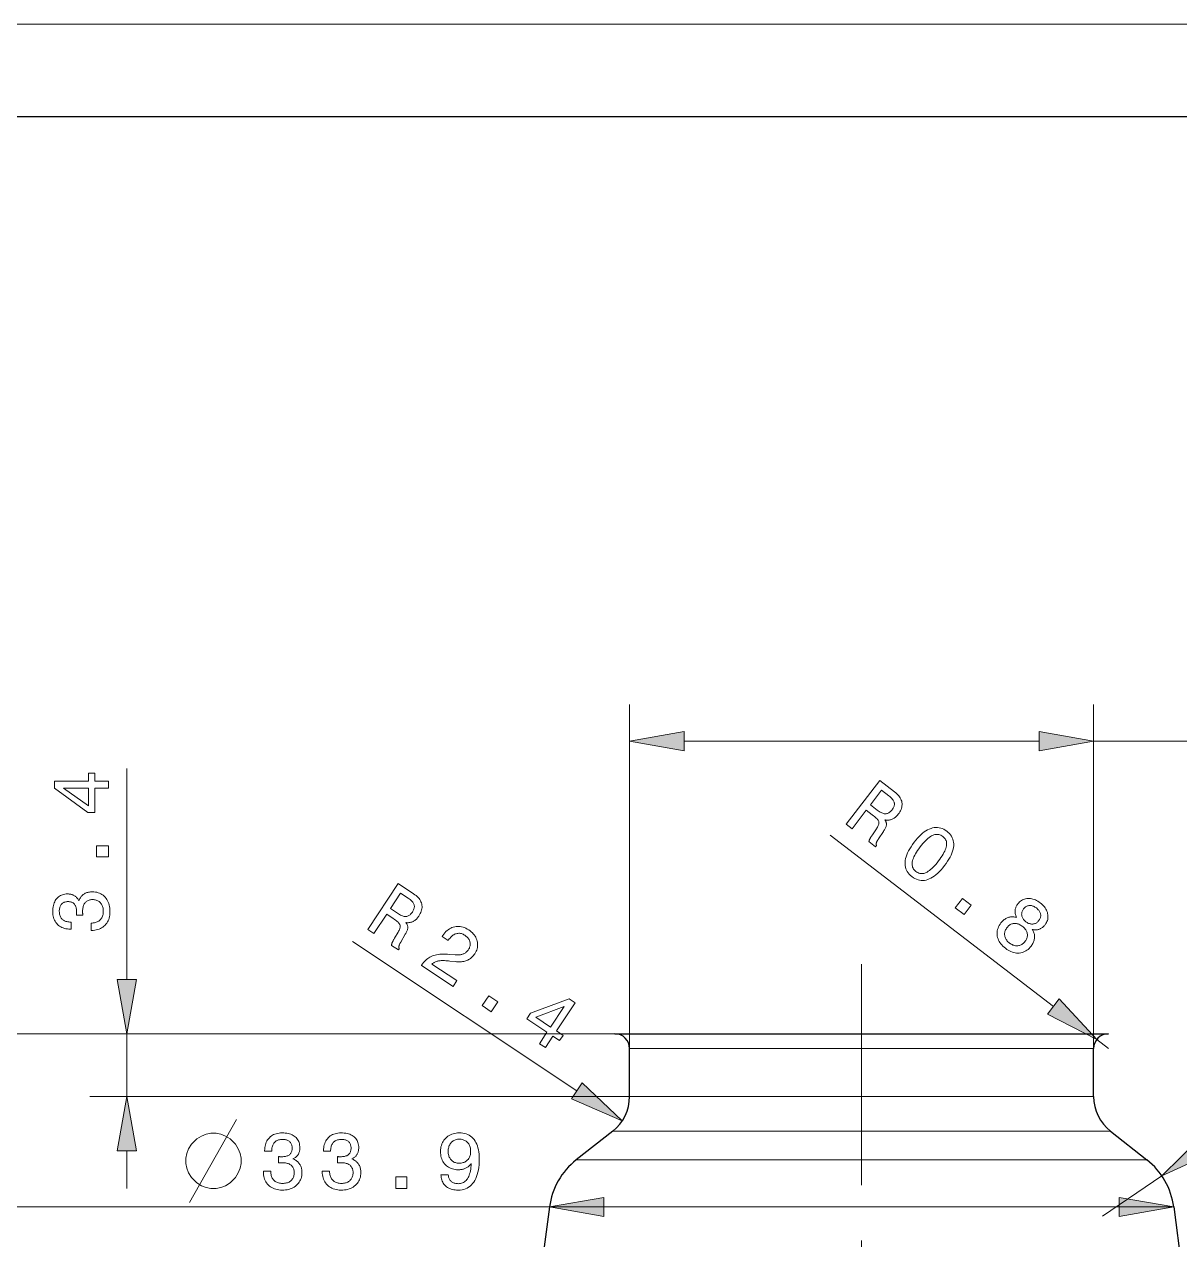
# Model space of a CAD drawing. Extents: x -99 to 297, y 0 to 529.
# Drawn here: x 57.8 to 120.5, y 354 to 420 of the extents above; entities that cross this region are included whole.
import ezdxf

# ---------------------------------------------------------------- set-up
doc = ezdxf.new("R2010")
doc.units = 0
doc.linetypes.add('DASHDOT', pattern=[18.5, 12, -3, 0.5, -3])

msp = doc.modelspace()

# ---------------------------------------------------------------- linework, layer by layer
at = {"color": 7, "lineweight": 13}
for p, q in [((0, 420), (297, 420)), ((115.869, 381.082), (149.645, 381.082)), ((89.869, 365.202), (31.822, 365.202)), ((89.869, 365.202), (41.266, 365.202)), ((89.869, 365.202), (51.386, 365.202)), ((89.869, 365.202), (61.362, 365.202)), ((114.327, 364.402), (90.669, 364.402)), ((90.669, 361.802), (61.362, 361.802)), ((114.327, 361.802), (90.669, 361.802)), ((115.131, 359.916), (89.754, 359.916)), ((116.868, 358.358), (87.774, 358.358)), ((86.319, 355.802), (51.386, 355.802)), ((118.144, 355.802), (86.319, 355.802)), ((89.274, 355.803), (117.265, 355.803))]:
    msp.add_line(p, q, dxfattribs=at)
at = {"color": 7, "lineweight": 30}
for p, q in [((20, 415), (292, 415)), ((89.869, 365.202), (116.669, 365.202)), ((86.319, 355.802), (76.719, 282.802)), ((120.219, 355.802), (129.819, 282.802))]:
    msp.add_line(p, q, dxfattribs=at)
at = {"color": 7, "lineweight": 13, "ltscale": 0.466988}
for p, q in [((90.669, 364.402), (90.669, 383.082)), ((115.869, 364.402), (115.869, 383.082))]:
    msp.add_line(p, q, dxfattribs=at)
at = {"color": 7, "lineweight": 13, "ltscale": 0.482279}
msp.add_line((93.624, 381.082), (112.915, 381.082), dxfattribs=at)
at = {"color": 7, "lineweight": 13, "ltscale": 0.286078}
msp.add_line((63.362, 368.157), (63.362, 379.6), dxfattribs=at)
at = {"color": 7, "lineweight": 13, "ltscale": 0.382136}
msp.add_line((113.69, 366.687), (101.561, 375.989), dxfattribs=at)
at = {"color": 7, "lineweight": 13, "ltscale": 0.366083}
msp.add_line((87.808, 362.109), (75.612, 370.214), dxfattribs=at)
at = {"color": 7, "linetype": 'DASHDOT', "lineweight": 13}
msp.add_line((103.269, 368.989), (103.269, 116.522), dxfattribs=at)
at = {"color": 7, "lineweight": 13, "ltscale": 0.085}
msp.add_line((63.362, 361.802), (63.362, 365.202), dxfattribs=at)
at = {"color": 7, "lineweight": 13, "ltscale": 0.02}
msp.add_line((116.669, 364.402), (116.035, 364.889), dxfattribs=at)
at = {"color": 7, "lineweight": 30, "ltscale": 0.065}
for p, q in [((90.669, 361.802), (90.669, 364.402)), ((115.869, 361.802), (115.869, 364.402))]:
    msp.add_line(p, q, dxfattribs=at)
at = {"color": 7, "lineweight": 13, "ltscale": 0.038561}
for p, q in [((115.869, 364.402), (114.327, 364.402)), ((115.869, 361.802), (114.327, 361.802))]:
    msp.add_line(p, q, dxfattribs=at)
at = {"color": 7, "lineweight": 30, "ltscale": 0.06297}
for p, q in [((89.754, 359.916), (87.774, 358.358)), ((116.785, 359.916), (118.765, 358.358))]:
    msp.add_line(p, q, dxfattribs=at)
at = {"color": 7, "lineweight": 13, "ltscale": 0.041364}
msp.add_line((116.785, 359.916), (115.131, 359.916), dxfattribs=at)
at = {"color": 7, "lineweight": 13, "ltscale": 0.051139}
msp.add_line((63.362, 356.802), (63.362, 358.848), dxfattribs=at)
at = {"color": 7, "lineweight": 13, "ltscale": 0.047422}
msp.add_line((118.765, 358.358), (116.868, 358.358), dxfattribs=at)
at = {"color": 7, "lineweight": 13, "ltscale": 0.0975}
msp.add_line((116.353, 355.294), (119.572, 357.495), dxfattribs=at)
at = {"color": 7, "lineweight": 13, "ltscale": 0.493797}
msp.add_line((66.568, 355.803), (86.319, 355.803), dxfattribs=at)
at = {"color": 7, "lineweight": 13, "ltscale": 0.051874}
msp.add_line((120.219, 355.802), (118.144, 355.802), dxfattribs=at)
at = {"color": 7, "lineweight": 13}
for points in [[(93.624, 381.603), (90.669, 381.082), (93.624, 380.561)], [(112.915, 380.561), (115.869, 381.082), (112.915, 381.603)], [(62.362, 378.535), (61.62, 378.535), (61.62, 377.217), (61.24, 377.217), (59.43, 378.53), (59.43, 378.923), (61.274, 378.923), (61.274, 379.351), (61.62, 379.351), (61.62, 378.923), (62.362, 378.923)], [(102.438, 376.578), (104.261, 378.955), (105.055, 378.345), (105.123, 378.291), (105.184, 378.236), (105.239, 378.18), (105.288, 378.123), (105.332, 378.065), (105.369, 378.006), (105.4, 377.946), (105.425, 377.885), (105.445, 377.824), (105.458, 377.762), (105.465, 377.699), (105.466, 377.635), (105.461, 377.571), (105.45, 377.507), (105.433, 377.443), (105.409, 377.378), (105.38, 377.313), (105.344, 377.248), (105.303, 377.182), (105.255, 377.116), (105.225, 377.078), (105.194, 377.043), (105.162, 377.009), (105.13, 376.979), (105.097, 376.951), (105.063, 376.925), (105.029, 376.901), (104.994, 376.88), (104.958, 376.862), (104.922, 376.846), (104.885, 376.832), (104.847, 376.821), (104.809, 376.812), (104.77, 376.806), (104.731, 376.802), (104.692, 376.8), (104.651, 376.801), (104.611, 376.805), (104.569, 376.81), (104.527, 376.819), (104.546, 376.791), (104.563, 376.763), (104.577, 376.735), (104.59, 376.708), (104.6, 376.681), (104.607, 376.653), (104.613, 376.627), (104.616, 376.6), (104.618, 376.573), (104.617, 376.547), (104.613, 376.52), (104.607, 376.49), (104.597, 376.459), (104.585, 376.426), (104.57, 376.39), (104.552, 376.353), (104.531, 376.313), (104.508, 376.272), (104.481, 376.229), (104.452, 376.183), (104.181, 375.777), (104.164, 375.752), (104.148, 375.727), (104.134, 375.703), (104.121, 375.681), (104.109, 375.659), (104.099, 375.639), (104.09, 375.62), (104.082, 375.602), (104.076, 375.585), (104.071, 375.569), (104.067, 375.554), (104.065, 375.539), (104.063, 375.524), (104.062, 375.509), (104.062, 375.494), (104.063, 375.48), (104.065, 375.466), (104.068, 375.452), (104.072, 375.438), (104.077, 375.424), (104.027, 375.359), (103.667, 375.634), (103.669, 375.646), (103.671, 375.658), (103.674, 375.671), (103.678, 375.685), (103.683, 375.699), (103.688, 375.714), (103.694, 375.729), (103.701, 375.745), (103.709, 375.762), (103.717, 375.779), (103.726, 375.798), (103.737, 375.817), (103.748, 375.837), (103.76, 375.858), (103.773, 375.88), (103.787, 375.903), (103.802, 375.927), (103.818, 375.952), (103.835, 375.978), (103.853, 376.005), (104.072, 376.325), (104.103, 376.373), (104.13, 376.418), (104.154, 376.461), (104.173, 376.502), (104.189, 376.541), (104.201, 376.577), (104.208, 376.612), (104.213, 376.644), (104.213, 376.674), (104.209, 376.701), (104.2, 376.729), (104.186, 376.759), (104.165, 376.792), (104.138, 376.827), (104.106, 376.864), (104.067, 376.904), (104.022, 376.946), (103.971, 376.991), (103.914, 377.038), (103.851, 377.087), (103.525, 377.337), (102.755, 376.334)], [(61.274, 377.58), (61.274, 378.535), (59.931, 378.535)], [(104.743, 378.122), (104.355, 378.42), (103.748, 377.629), (104.115, 377.348), (104.17, 377.307), (104.223, 377.271), (104.274, 377.239), (104.323, 377.212), (104.37, 377.189), (104.415, 377.17), (104.458, 377.156), (104.499, 377.147), (104.538, 377.141), (104.575, 377.141), (104.611, 377.144), (104.647, 377.152), (104.682, 377.164), (104.717, 377.18), (104.752, 377.2), (104.786, 377.224), (104.82, 377.252), (104.854, 377.285), (104.887, 377.321), (104.92, 377.362), (104.951, 377.404), (104.977, 377.445), (104.999, 377.485), (105.018, 377.525), (105.032, 377.564), (105.042, 377.602), (105.048, 377.639), (105.051, 377.676), (105.049, 377.712), (105.043, 377.747), (105.033, 377.783), (105.019, 377.818), (105, 377.854), (104.977, 377.891), (104.949, 377.928), (104.917, 377.966), (104.88, 378.004), (104.839, 378.043), (104.793, 378.082)], [(106.122, 375.595), (106.215, 375.712), (106.307, 375.819), (106.399, 375.917), (106.491, 376.007), (106.583, 376.087), (106.674, 376.158), (106.765, 376.22), (106.856, 376.274), (106.947, 376.318), (107.038, 376.353), (107.128, 376.379), (107.217, 376.396), (107.305, 376.404), (107.392, 376.402), (107.478, 376.391), (107.563, 376.371), (107.647, 376.341), (107.731, 376.303), (107.813, 376.255), (107.894, 376.198), (107.971, 376.134), (108.039, 376.066), (108.098, 375.996), (108.149, 375.922), (108.191, 375.846), (108.224, 375.766), (108.248, 375.682), (108.264, 375.596), (108.271, 375.506), (108.269, 375.413), (108.258, 375.317), (108.239, 375.219), (108.21, 375.117), (108.174, 375.013), (108.128, 374.907), (108.074, 374.797), (108.011, 374.685), (107.939, 374.57), (107.859, 374.452), (107.77, 374.332), (107.677, 374.215), (107.584, 374.107), (107.492, 374.008), (107.4, 373.919), (107.309, 373.838), (107.218, 373.767), (107.127, 373.705), (107.037, 373.652), (106.947, 373.608), (106.857, 373.573), (106.768, 373.547), (106.68, 373.531), (106.593, 373.524), (106.506, 373.526), (106.421, 373.537), (106.336, 373.558), (106.251, 373.588), (106.168, 373.627), (106.086, 373.676), (106.004, 373.733), (105.928, 373.797), (105.86, 373.864), (105.801, 373.934), (105.751, 374.007), (105.709, 374.084), (105.676, 374.164), (105.651, 374.247), (105.636, 374.334), (105.628, 374.424), (105.63, 374.517), (105.64, 374.613), (105.659, 374.712), (105.686, 374.813), (105.723, 374.917), (105.768, 375.024), (105.821, 375.133), (105.883, 375.245), (105.954, 375.359), (106.034, 375.476)], [(62.362, 374.801), (61.719, 374.801), (61.719, 375.398), (62.362, 375.398)], [(106.45, 375.344), (106.378, 375.247), (106.312, 375.154), (106.253, 375.064), (106.2, 374.978), (106.153, 374.895), (106.114, 374.815), (106.08, 374.739), (106.053, 374.667), (106.032, 374.597), (106.018, 374.531), (106.01, 374.469), (106.009, 374.408), (106.013, 374.35), (106.024, 374.295), (106.041, 374.242), (106.064, 374.191), (106.094, 374.143), (106.129, 374.098), (106.171, 374.055), (106.219, 374.014), (106.271, 373.978), (106.324, 373.949), (106.377, 373.926), (106.431, 373.91), (106.485, 373.9), (106.541, 373.897), (106.597, 373.901), (106.653, 373.911), (106.71, 373.928), (106.768, 373.952), (106.827, 373.983), (106.888, 374.021), (106.951, 374.066), (107.016, 374.118), (107.082, 374.178), (107.15, 374.245), (107.22, 374.319), (107.292, 374.4), (107.365, 374.489), (107.44, 374.584), (107.514, 374.682), (107.58, 374.777), (107.64, 374.867), (107.694, 374.954), (107.741, 375.037), (107.781, 375.117), (107.815, 375.193), (107.843, 375.265), (107.864, 375.334), (107.878, 375.399), (107.886, 375.461), (107.888, 375.521), (107.883, 375.578), (107.872, 375.633), (107.855, 375.686), (107.832, 375.736), (107.802, 375.784), (107.766, 375.829), (107.724, 375.872), (107.676, 375.913), (107.624, 375.949), (107.572, 375.978), (107.519, 376.001), (107.465, 376.017), (107.41, 376.026), (107.354, 376.029), (107.298, 376.025), (107.241, 376.015), (107.183, 375.997), (107.124, 375.973), (107.064, 375.943), (107.003, 375.905), (106.939, 375.86), (106.874, 375.807), (106.808, 375.748), (106.74, 375.682), (106.67, 375.608), (106.598, 375.527), (106.525, 375.439)], [(61.422, 370.812), (61.422, 371.211), (61.484, 371.214), (61.543, 371.22), (61.599, 371.229), (61.652, 371.242), (61.702, 371.257), (61.75, 371.276), (61.795, 371.299), (61.837, 371.324), (61.876, 371.353), (61.912, 371.385), (61.945, 371.419), (61.975, 371.457), (62.001, 371.497), (62.023, 371.54), (62.042, 371.586), (62.058, 371.634), (62.07, 371.685), (62.079, 371.738), (62.084, 371.795), (62.086, 371.854), (62.084, 371.911), (62.08, 371.967), (62.072, 372.02), (62.061, 372.07), (62.046, 372.118), (62.029, 372.163), (62.008, 372.205), (61.985, 372.246), (61.958, 372.283), (61.928, 372.319), (61.895, 372.351), (61.86, 372.38), (61.822, 372.405), (61.782, 372.427), (61.74, 372.446), (61.696, 372.461), (61.649, 372.473), (61.599, 372.482), (61.548, 372.487), (61.493, 372.488), (61.444, 372.487), (61.398, 372.482), (61.353, 372.473), (61.31, 372.461), (61.27, 372.446), (61.232, 372.428), (61.196, 372.406), (61.163, 372.381), (61.132, 372.353), (61.102, 372.321), (61.076, 372.286), (61.052, 372.248), (61.031, 372.208), (61.013, 372.165), (60.997, 372.119), (60.985, 372.071), (60.975, 372.019), (60.968, 371.966), (60.964, 371.909), (60.962, 371.85), (60.962, 371.841), (60.962, 371.832), (60.962, 371.824), (60.963, 371.815), (60.963, 371.806), (60.963, 371.797), (60.963, 371.788), (60.964, 371.779), (60.964, 371.77), (60.964, 371.761), (60.965, 371.751), (60.965, 371.741), (60.966, 371.73), (60.966, 371.719), (60.967, 371.707), (60.968, 371.695), (60.968, 371.682), (60.969, 371.668), (60.97, 371.654), (60.971, 371.639), (60.631, 371.639), (60.632, 371.648), (60.632, 371.657), (60.632, 371.666), (60.633, 371.675), (60.633, 371.684), (60.633, 371.693), (60.634, 371.702), (60.634, 371.71), (60.634, 371.719), (60.634, 371.727), (60.635, 371.736), (60.635, 371.744), (60.635, 371.752), (60.635, 371.76), (60.635, 371.768), (60.635, 371.776), (60.635, 371.783), (60.635, 371.791), (60.635, 371.798), (60.635, 371.805), (60.634, 371.862), (60.631, 371.916), (60.625, 371.966), (60.617, 372.014), (60.607, 372.058), (60.594, 372.1), (60.579, 372.139), (60.562, 372.174), (60.542, 372.207), (60.521, 372.236), (60.496, 372.263), (60.47, 372.287), (60.441, 372.308), (60.409, 372.326), (60.375, 372.342), (60.339, 372.354), (60.3, 372.364), (60.259, 372.371), (60.216, 372.375), (60.17, 372.377), (60.125, 372.375), (60.083, 372.371), (60.042, 372.364), (60.004, 372.355), (59.968, 372.343), (59.934, 372.328), (59.902, 372.31), (59.873, 372.29), (59.845, 372.266), (59.82, 372.241), (59.796, 372.212), (59.776, 372.181), (59.757, 372.148), (59.741, 372.113), (59.728, 372.075), (59.717, 372.035), (59.708, 371.992), (59.702, 371.947), (59.698, 371.899), (59.697, 371.85), (59.699, 371.794), (59.704, 371.74), (59.712, 371.69), (59.723, 371.642), (59.738, 371.597), (59.756, 371.555), (59.777, 371.516), (59.801, 371.479), (59.829, 371.445), (59.86, 371.414), (59.894, 371.386), (59.931, 371.361), (59.971, 371.338), (60.014, 371.319), (60.06, 371.303), (60.109, 371.289), (60.161, 371.279), (60.216, 371.271), (60.275, 371.267), (60.336, 371.266), (60.336, 370.882), (60.307, 370.882), (60.22, 370.884), (60.137, 370.892), (60.058, 370.905), (59.983, 370.923), (59.911, 370.946), (59.842, 370.974), (59.777, 371.007), (59.716, 371.046), (59.659, 371.089), (59.605, 371.138), (59.555, 371.191), (59.51, 371.248), (59.471, 371.308), (59.437, 371.371), (59.408, 371.439), (59.385, 371.509), (59.367, 371.584), (59.354, 371.662), (59.346, 371.743), (59.343, 371.828), (59.345, 371.918), (59.352, 372.004), (59.362, 372.086), (59.377, 372.163), (59.396, 372.236), (59.42, 372.306), (59.447, 372.371), (59.479, 372.432), (59.516, 372.488), (59.556, 372.541), (59.6, 372.589), (59.648, 372.632), (59.699, 372.67), (59.753, 372.703), (59.811, 372.731), (59.872, 372.754), (59.937, 372.771), (60.005, 372.784), (60.076, 372.791), (60.151, 372.794), (60.193, 372.793), (60.235, 372.79), (60.275, 372.785), (60.314, 372.779), (60.352, 372.77), (60.388, 372.759), (60.424, 372.747), (60.457, 372.733), (60.49, 372.716), (60.522, 372.698), (60.552, 372.678), (60.58, 372.656), (60.607, 372.632), (60.633, 372.607), (60.657, 372.579), (60.68, 372.55), (60.701, 372.519), (60.721, 372.486), (60.739, 372.451), (60.756, 372.415), (60.774, 372.462), (60.795, 372.507), (60.818, 372.549), (60.842, 372.59), (60.869, 372.628), (60.898, 372.663), (60.928, 372.697), (60.961, 372.728), (60.995, 372.756), (61.032, 372.782), (61.07, 372.806), (61.11, 372.828), (61.152, 372.846), (61.196, 372.863), (61.241, 372.876), (61.288, 372.888), (61.337, 372.897), (61.387, 372.903), (61.44, 372.907), (61.493, 372.908), (61.578, 372.905), (61.66, 372.896), (61.737, 372.881), (61.812, 372.861), (61.883, 372.834), (61.951, 372.802), (62.015, 372.763), (62.076, 372.719), (62.133, 372.669), (62.187, 372.613), (62.237, 372.552), (62.281, 372.487), (62.32, 372.418), (62.354, 372.346), (62.383, 372.269), (62.407, 372.189), (62.425, 372.104), (62.438, 372.016), (62.446, 371.924), (62.448, 371.828), (62.446, 371.738), (62.438, 371.65), (62.424, 371.567), (62.405, 371.487), (62.381, 371.412), (62.351, 371.339), (62.315, 371.271), (62.274, 371.206), (62.228, 371.146), (62.177, 371.088), (62.12, 371.036), (62.061, 370.989), (61.997, 370.948), (61.93, 370.912), (61.859, 370.881), (61.785, 370.856), (61.707, 370.837), (61.625, 370.823), (61.54, 370.815), (61.451, 370.812)], [(76.446, 370.86), (78.104, 373.355), (78.938, 372.801), (79.009, 372.751), (79.074, 372.7), (79.133, 372.648), (79.186, 372.594), (79.233, 372.539), (79.274, 372.483), (79.309, 372.426), (79.339, 372.367), (79.362, 372.307), (79.379, 372.246), (79.391, 372.183), (79.396, 372.12), (79.396, 372.056), (79.389, 371.992), (79.376, 371.926), (79.357, 371.86), (79.332, 371.793), (79.301, 371.725), (79.264, 371.657), (79.221, 371.588), (79.193, 371.548), (79.164, 371.51), (79.135, 371.475), (79.105, 371.443), (79.074, 371.412), (79.042, 371.384), (79.009, 371.358), (78.976, 371.335), (78.941, 371.314), (78.906, 371.296), (78.87, 371.28), (78.834, 371.266), (78.796, 371.254), (78.758, 371.245), (78.719, 371.239), (78.68, 371.235), (78.64, 371.233), (78.599, 371.233), (78.557, 371.236), (78.515, 371.242), (78.536, 371.215), (78.554, 371.189), (78.57, 371.162), (78.584, 371.136), (78.596, 371.109), (78.606, 371.083), (78.613, 371.056), (78.618, 371.03), (78.622, 371.003), (78.622, 370.977), (78.621, 370.949), (78.616, 370.92), (78.609, 370.888), (78.599, 370.854), (78.587, 370.817), (78.571, 370.779), (78.553, 370.738), (78.532, 370.695), (78.509, 370.65), (78.483, 370.603), (78.239, 370.18), (78.224, 370.153), (78.21, 370.127), (78.198, 370.102), (78.186, 370.079), (78.176, 370.057), (78.167, 370.036), (78.16, 370.016), (78.153, 369.998), (78.148, 369.98), (78.144, 369.964), (78.142, 369.949), (78.14, 369.934), (78.139, 369.919), (78.139, 369.904), (78.14, 369.889), (78.142, 369.875), (78.145, 369.861), (78.149, 369.847), (78.154, 369.833), (78.16, 369.82), (78.114, 369.751), (77.737, 370.002), (77.738, 370.014), (77.739, 370.026), (77.741, 370.039), (77.744, 370.053), (77.748, 370.068), (77.752, 370.083), (77.757, 370.099), (77.763, 370.115), (77.77, 370.132), (77.777, 370.15), (77.785, 370.169), (77.794, 370.189), (77.804, 370.21), (77.814, 370.232), (77.826, 370.254), (77.838, 370.278), (77.852, 370.303), (77.866, 370.329), (77.881, 370.356), (77.897, 370.384), (78.094, 370.719), (78.122, 370.769), (78.146, 370.816), (78.166, 370.86), (78.183, 370.902), (78.196, 370.942), (78.205, 370.979), (78.211, 371.014), (78.213, 371.046), (78.211, 371.076), (78.205, 371.103), (78.195, 371.131), (78.178, 371.16), (78.155, 371.191), (78.126, 371.224), (78.091, 371.259), (78.05, 371.296), (78.002, 371.335), (77.948, 371.376), (77.888, 371.419), (77.822, 371.464), (77.48, 371.692), (76.78, 370.638)], [(78.642, 372.557), (78.235, 372.828), (77.683, 371.997), (78.067, 371.742), (78.125, 371.705), (78.18, 371.672), (78.233, 371.644), (78.284, 371.62), (78.332, 371.6), (78.379, 371.585), (78.423, 371.574), (78.464, 371.567), (78.504, 371.565), (78.541, 371.566), (78.576, 371.572), (78.612, 371.582), (78.646, 371.597), (78.68, 371.615), (78.713, 371.637), (78.746, 371.664), (78.778, 371.694), (78.809, 371.729), (78.84, 371.768), (78.87, 371.811), (78.898, 371.854), (78.921, 371.897), (78.941, 371.939), (78.956, 371.98), (78.968, 372.02), (78.975, 372.058), (78.979, 372.096), (78.979, 372.133), (78.975, 372.169), (78.967, 372.204), (78.954, 372.238), (78.937, 372.273), (78.916, 372.307), (78.89, 372.342), (78.86, 372.378), (78.826, 372.413), (78.786, 372.449), (78.743, 372.485), (78.695, 372.521)], [(108.358, 372.037), (108.75, 372.547), (109.223, 372.184), (108.832, 371.673)], [(111.69, 371.517), (111.671, 371.555), (111.654, 371.593), (111.639, 371.631), (111.627, 371.669), (111.617, 371.707), (111.61, 371.745), (111.605, 371.782), (111.602, 371.819), (111.602, 371.856), (111.604, 371.893), (111.609, 371.93), (111.616, 371.967), (111.625, 372.003), (111.637, 372.04), (111.651, 372.077), (111.668, 372.113), (111.687, 372.149), (111.708, 372.186), (111.733, 372.222), (111.759, 372.258), (111.802, 372.31), (111.848, 372.357), (111.896, 372.398), (111.947, 372.435), (112, 372.466), (112.056, 372.492), (112.114, 372.513), (112.175, 372.528), (112.238, 372.539), (112.304, 372.544), (112.371, 372.544), (112.438, 372.539), (112.505, 372.528), (112.572, 372.512), (112.638, 372.491), (112.705, 372.465), (112.771, 372.433), (112.837, 372.395), (112.903, 372.353), (112.969, 372.305), (113.033, 372.253), (113.091, 372.2), (113.145, 372.146), (113.193, 372.09), (113.236, 372.033), (113.274, 371.974), (113.306, 371.914), (113.334, 371.852), (113.356, 371.789), (113.373, 371.724), (113.385, 371.66), (113.391, 371.596), (113.391, 371.533), (113.386, 371.472), (113.375, 371.411), (113.358, 371.352), (113.336, 371.294), (113.309, 371.236), (113.275, 371.18), (113.236, 371.125), (113.208, 371.09), (113.179, 371.057), (113.149, 371.026), (113.119, 370.998), (113.088, 370.972), (113.057, 370.949), (113.025, 370.927), (112.992, 370.909), (112.958, 370.892), (112.924, 370.878), (112.89, 370.866), (112.854, 370.857), (112.818, 370.85), (112.78, 370.845), (112.742, 370.842), (112.703, 370.842), (112.664, 370.844), (112.623, 370.849), (112.582, 370.856), (112.54, 370.865), (112.566, 370.82), (112.589, 370.775), (112.609, 370.73), (112.626, 370.685), (112.64, 370.64), (112.65, 370.595), (112.658, 370.549), (112.662, 370.504), (112.664, 370.458), (112.662, 370.413), (112.657, 370.367), (112.649, 370.321), (112.638, 370.276), (112.624, 370.231), (112.607, 370.186), (112.586, 370.141), (112.563, 370.096), (112.537, 370.052), (112.508, 370.007), (112.475, 369.963), (112.421, 369.898), (112.365, 369.838), (112.307, 369.785), (112.246, 369.738), (112.183, 369.697), (112.118, 369.663), (112.051, 369.634), (111.981, 369.612), (111.908, 369.596), (111.834, 369.586), (111.758, 369.583), (111.683, 369.585), (111.607, 369.595), (111.532, 369.611), (111.456, 369.633), (111.381, 369.661), (111.305, 369.697), (111.23, 369.738), (111.155, 369.786), (111.079, 369.841), (111.007, 369.899), (110.941, 369.96), (110.882, 370.022), (110.828, 370.085), (110.781, 370.151), (110.74, 370.218), (110.705, 370.286), (110.677, 370.357), (110.655, 370.429), (110.639, 370.503), (110.629, 370.577), (110.626, 370.651), (110.63, 370.724), (110.64, 370.797), (110.656, 370.869), (110.679, 370.94), (110.709, 371.011), (110.745, 371.081), (110.788, 371.15), (110.837, 371.219), (110.872, 371.262), (110.907, 371.302), (110.943, 371.339), (110.98, 371.373), (111.019, 371.404), (111.058, 371.432), (111.098, 371.457), (111.138, 371.48), (111.18, 371.499), (111.223, 371.516), (111.267, 371.53), (111.311, 371.54), (111.356, 371.548), (111.402, 371.552), (111.448, 371.554), (111.495, 371.553), (111.543, 371.548), (111.591, 371.541), (111.64, 371.53)], [(112.065, 371.981), (112.04, 371.947), (112.019, 371.912), (112.001, 371.877), (111.986, 371.841), (111.975, 371.806), (111.967, 371.769), (111.962, 371.733), (111.96, 371.695), (111.962, 371.658), (111.967, 371.62), (111.975, 371.583), (111.987, 371.546), (112.001, 371.51), (112.019, 371.475), (112.039, 371.441), (112.063, 371.409), (112.089, 371.377), (112.119, 371.345), (112.152, 371.315), (112.188, 371.286), (112.226, 371.259), (112.264, 371.235), (112.302, 371.214), (112.34, 371.196), (112.378, 371.182), (112.416, 371.171), (112.454, 371.163), (112.493, 371.158), (112.531, 371.156), (112.569, 371.158), (112.607, 371.163), (112.644, 371.171), (112.679, 371.182), (112.714, 371.197), (112.746, 371.214), (112.778, 371.234), (112.809, 371.257), (112.838, 371.284), (112.866, 371.313), (112.893, 371.346), (112.917, 371.38), (112.938, 371.415), (112.956, 371.449), (112.971, 371.484), (112.982, 371.52), (112.99, 371.555), (112.995, 371.591), (112.996, 371.627), (112.994, 371.663), (112.988, 371.699), (112.98, 371.735), (112.968, 371.771), (112.953, 371.806), (112.935, 371.84), (112.913, 371.873), (112.889, 371.906), (112.861, 371.938), (112.83, 371.97), (112.796, 372), (112.759, 372.031), (112.72, 372.058), (112.682, 372.083), (112.644, 372.105), (112.606, 372.123), (112.568, 372.138), (112.53, 372.15), (112.493, 372.158), (112.455, 372.164), (112.418, 372.166), (112.381, 372.165), (112.344, 372.161), (112.309, 372.153), (112.275, 372.143), (112.241, 372.129), (112.209, 372.112), (112.178, 372.092), (112.148, 372.069), (112.119, 372.043), (112.091, 372.014)], [(79.368, 368.918), (79.376, 368.928), (79.426, 369), (79.478, 369.067), (79.531, 369.129), (79.587, 369.187), (79.644, 369.24), (79.704, 369.288), (79.765, 369.331), (79.828, 369.37), (79.892, 369.404), (79.959, 369.433), (80.029, 369.458), (80.105, 369.479), (80.186, 369.497), (80.273, 369.51), (80.365, 369.52), (80.462, 369.526), (80.565, 369.528), (80.674, 369.527), (80.788, 369.522), (80.908, 369.513), (81.197, 369.487), (81.248, 369.483), (81.298, 369.482), (81.346, 369.482), (81.392, 369.483), (81.436, 369.487), (81.478, 369.493), (81.519, 369.5), (81.558, 369.51), (81.595, 369.521), (81.631, 369.534), (81.665, 369.549), (81.698, 369.567), (81.73, 369.586), (81.761, 369.607), (81.79, 369.631), (81.818, 369.656), (81.846, 369.684), (81.872, 369.713), (81.896, 369.745), (81.92, 369.779), (81.945, 369.819), (81.965, 369.859), (81.982, 369.899), (81.996, 369.94), (82.005, 369.981), (82.011, 370.022), (82.013, 370.064), (82.011, 370.105), (82.006, 370.147), (81.997, 370.19), (81.984, 370.232), (81.968, 370.272), (81.948, 370.312), (81.925, 370.35), (81.899, 370.387), (81.869, 370.423), (81.835, 370.457), (81.798, 370.491), (81.758, 370.523), (81.714, 370.554), (81.668, 370.582), (81.623, 370.605), (81.577, 370.625), (81.531, 370.639), (81.485, 370.65), (81.439, 370.656), (81.393, 370.658), (81.347, 370.655), (81.3, 370.648), (81.254, 370.637), (81.208, 370.621), (81.162, 370.602), (81.118, 370.578), (81.076, 370.55), (81.034, 370.519), (80.993, 370.483), (80.953, 370.443), (80.915, 370.399), (80.877, 370.351), (80.841, 370.299), (80.821, 370.269), (80.494, 370.486), (80.528, 370.537), (80.582, 370.613), (80.638, 370.682), (80.696, 370.746), (80.756, 370.803), (80.819, 370.854), (80.885, 370.898), (80.952, 370.936), (81.022, 370.968), (81.094, 370.994), (81.169, 371.014), (81.244, 371.026), (81.32, 371.033), (81.396, 371.032), (81.472, 371.025), (81.548, 371.011), (81.625, 370.99), (81.701, 370.963), (81.778, 370.928), (81.855, 370.887), (81.931, 370.84), (82.002, 370.789), (82.068, 370.737), (82.128, 370.682), (82.182, 370.626), (82.231, 370.567), (82.274, 370.505), (82.311, 370.442), (82.344, 370.376), (82.37, 370.308), (82.391, 370.238), (82.406, 370.167), (82.415, 370.096), (82.417, 370.026), (82.414, 369.956), (82.404, 369.887), (82.388, 369.818), (82.365, 369.75), (82.336, 369.682), (82.301, 369.615), (82.26, 369.548), (82.225, 369.498), (82.188, 369.451), (82.149, 369.407), (82.108, 369.366), (82.066, 369.328), (82.022, 369.293), (81.976, 369.261), (81.928, 369.233), (81.878, 369.207), (81.826, 369.184), (81.773, 369.165), (81.717, 369.148), (81.659, 369.134), (81.599, 369.123), (81.537, 369.115), (81.473, 369.11), (81.407, 369.108), (81.339, 369.109), (81.268, 369.112), (81.195, 369.119), (80.914, 369.152), (80.835, 369.16), (80.759, 369.166), (80.688, 369.17), (80.621, 369.173), (80.557, 369.174), (80.497, 369.174), (80.441, 369.172), (80.388, 369.168), (80.339, 369.163), (80.295, 369.156), (80.252, 369.147), (80.211, 369.136), (80.172, 369.124), (80.134, 369.11), (80.097, 369.094), (80.062, 369.076), (80.028, 369.057), (79.995, 369.035), (79.964, 369.013), (79.934, 368.988), (81.289, 368.087), (81.084, 367.778)], [(111.172, 370.973), (111.141, 370.93), (111.113, 370.886), (111.09, 370.842), (111.071, 370.798), (111.056, 370.753), (111.044, 370.709), (111.037, 370.664), (111.034, 370.619), (111.035, 370.574), (111.04, 370.529), (111.049, 370.484), (111.061, 370.44), (111.078, 370.397), (111.098, 370.356), (111.122, 370.315), (111.15, 370.276), (111.182, 370.237), (111.217, 370.2), (111.257, 370.164), (111.3, 370.128), (111.346, 370.096), (111.391, 370.067), (111.437, 370.042), (111.482, 370.021), (111.528, 370.004), (111.573, 369.991), (111.619, 369.982), (111.665, 369.977), (111.71, 369.976), (111.756, 369.98), (111.801, 369.987), (111.845, 369.997), (111.887, 370.012), (111.929, 370.031), (111.969, 370.053), (112.008, 370.079), (112.045, 370.109), (112.082, 370.143), (112.117, 370.181), (112.151, 370.223), (112.18, 370.263), (112.205, 370.304), (112.226, 370.345), (112.244, 370.387), (112.257, 370.429), (112.267, 370.471), (112.272, 370.514), (112.274, 370.556), (112.272, 370.6), (112.266, 370.643), (112.256, 370.686), (112.242, 370.729), (112.225, 370.77), (112.204, 370.811), (112.179, 370.851), (112.15, 370.889), (112.117, 370.928), (112.081, 370.965), (112.041, 371.001), (111.997, 371.037), (111.951, 371.07), (111.906, 371.099), (111.861, 371.124), (111.816, 371.146), (111.771, 371.163), (111.726, 371.177), (111.681, 371.187), (111.637, 371.193), (111.593, 371.195), (111.548, 371.193), (111.505, 371.188), (111.463, 371.179), (111.422, 371.166), (111.382, 371.15), (111.344, 371.129), (111.307, 371.106), (111.271, 371.078), (111.237, 371.047), (111.204, 371.012)], [(62.841, 368.157), (63.362, 365.202), (63.883, 368.157)], [(82.661, 366.73), (83.017, 367.266), (83.514, 366.935), (83.158, 366.4)], [(85.77, 364.664), (86.181, 365.282), (85.084, 366.011), (85.294, 366.327), (87.39, 367.108), (87.717, 366.891), (86.696, 365.355), (87.052, 365.118), (86.861, 364.83), (86.504, 365.067), (86.093, 364.449)], [(113.373, 366.274), (116.035, 364.889), (114.007, 367.1)], [(85.577, 366.098), (86.372, 365.57), (87.116, 366.688)], [(87.519, 361.675), (90.268, 360.474), (88.096, 362.543)], [(63.883, 358.848), (63.362, 361.802), (62.841, 358.848)], [(68.218, 359.803), (67.918, 359.803), (67.668, 359.753), (67.418, 359.653), (67.168, 359.503), (66.868, 359.203), (66.718, 358.953), (66.618, 358.703), (66.568, 358.453), (66.568, 358.153), (66.618, 357.903), (66.718, 357.653), (66.868, 357.403), (67.168, 357.103), (67.418, 356.953), (67.668, 356.853), (67.918, 356.803), (68.218, 356.803), (68.468, 356.853), (68.718, 356.953), (68.968, 357.103), (69.268, 357.403), (69.418, 357.653), (69.518, 357.903), (69.568, 358.153), (69.568, 358.453), (69.518, 358.703), (69.418, 358.953), (69.268, 359.203), (68.968, 359.503), (68.718, 359.653), (68.468, 359.753)], [(70.778, 357.743), (71.177, 357.743), (71.18, 357.681), (71.186, 357.622), (71.195, 357.566), (71.208, 357.513), (71.224, 357.462), (71.243, 357.415), (71.265, 357.37), (71.29, 357.328), (71.319, 357.289), (71.351, 357.253), (71.386, 357.22), (71.423, 357.19), (71.463, 357.164), (71.506, 357.142), (71.552, 357.122), (71.6, 357.107), (71.651, 357.095), (71.705, 357.086), (71.761, 357.081), (71.82, 357.079), (71.878, 357.081), (71.933, 357.085), (71.986, 357.093), (72.036, 357.104), (72.084, 357.118), (72.129, 357.136), (72.172, 357.156), (72.212, 357.18), (72.25, 357.207), (72.285, 357.237), (72.317, 357.27), (72.346, 357.305), (72.371, 357.343), (72.393, 357.382), (72.412, 357.425), (72.427, 357.469), (72.439, 357.516), (72.448, 357.566), (72.453, 357.617), (72.454, 357.671), (72.453, 357.72), (72.448, 357.767), (72.439, 357.812), (72.428, 357.854), (72.413, 357.895), (72.394, 357.933), (72.372, 357.968), (72.347, 358.002), (72.319, 358.033), (72.287, 358.062), (72.252, 358.089), (72.214, 358.113), (72.174, 358.134), (72.131, 358.152), (72.085, 358.168), (72.037, 358.18), (71.986, 358.19), (71.932, 358.197), (71.875, 358.201), (71.816, 358.203), (71.807, 358.203), (71.799, 358.203), (71.79, 358.202), (71.781, 358.202), (71.772, 358.202), (71.764, 358.202), (71.755, 358.202), (71.745, 358.201), (71.736, 358.201), (71.727, 358.201), (71.718, 358.2), (71.707, 358.2), (71.697, 358.199), (71.685, 358.198), (71.673, 358.198), (71.661, 358.197), (71.648, 358.197), (71.634, 358.196), (71.62, 358.195), (71.605, 358.194), (71.605, 358.534), (71.614, 358.533), (71.623, 358.533), (71.632, 358.532), (71.641, 358.532), (71.65, 358.532), (71.659, 358.531), (71.668, 358.531), (71.676, 358.531), (71.685, 358.531), (71.693, 358.53), (71.702, 358.53), (71.71, 358.53), (71.718, 358.53), (71.726, 358.53), (71.734, 358.53), (71.742, 358.53), (71.749, 358.529), (71.757, 358.529), (71.764, 358.529), (71.771, 358.529), (71.828, 358.531), (71.882, 358.534), (71.932, 358.54), (71.98, 358.548), (72.025, 358.558), (72.066, 358.571), (72.105, 358.586), (72.14, 358.603), (72.173, 358.622), (72.203, 358.644), (72.229, 358.668), (72.253, 358.695), (72.274, 358.724), (72.292, 358.756), (72.308, 358.789), (72.32, 358.826), (72.33, 358.865), (72.337, 358.906), (72.341, 358.949), (72.343, 358.995), (72.341, 359.04), (72.337, 359.082), (72.33, 359.122), (72.321, 359.161), (72.309, 359.197), (72.294, 359.231), (72.276, 359.262), (72.256, 359.292), (72.233, 359.32), (72.207, 359.345), (72.178, 359.368), (72.148, 359.389), (72.114, 359.408), (72.079, 359.424), (72.041, 359.437), (72.001, 359.448), (71.958, 359.457), (71.913, 359.463), (71.865, 359.466), (71.816, 359.468), (71.76, 359.466), (71.706, 359.461), (71.656, 359.453), (71.608, 359.442), (71.563, 359.427), (71.521, 359.409), (71.482, 359.388), (71.445, 359.364), (71.411, 359.336), (71.38, 359.305), (71.352, 359.271), (71.327, 359.234), (71.305, 359.194), (71.285, 359.151), (71.269, 359.105), (71.255, 359.056), (71.245, 359.004), (71.238, 358.948), (71.233, 358.89), (71.232, 358.829), (70.848, 358.829), (70.848, 358.858), (70.851, 358.945), (70.858, 359.027), (70.871, 359.107), (70.889, 359.182), (70.912, 359.254), (70.94, 359.322), (70.973, 359.387), (71.012, 359.449), (71.055, 359.506), (71.104, 359.56), (71.157, 359.61), (71.214, 359.654), (71.274, 359.694), (71.338, 359.728), (71.405, 359.756), (71.476, 359.78), (71.55, 359.798), (71.628, 359.811), (71.709, 359.819), (71.795, 359.822), (71.884, 359.82), (71.97, 359.813), (72.052, 359.803), (72.129, 359.788), (72.203, 359.768), (72.272, 359.745), (72.337, 359.717), (72.398, 359.685), (72.454, 359.649), (72.507, 359.609), (72.555, 359.565), (72.598, 359.517), (72.636, 359.466), (72.669, 359.411), (72.697, 359.354), (72.72, 359.293), (72.737, 359.228), (72.75, 359.16), (72.758, 359.089), (72.76, 359.014), (72.759, 358.971), (72.756, 358.93), (72.751, 358.89), (72.745, 358.851), (72.736, 358.813), (72.726, 358.776), (72.713, 358.741), (72.699, 358.707), (72.682, 358.675), (72.664, 358.643), (72.644, 358.613), (72.622, 358.585), (72.598, 358.558), (72.573, 358.532), (72.545, 358.508), (72.516, 358.485), (72.485, 358.464), (72.452, 358.444), (72.417, 358.426), (72.381, 358.409), (72.428, 358.391), (72.473, 358.37), (72.516, 358.347), (72.556, 358.323), (72.594, 358.296), (72.629, 358.267), (72.663, 358.237), (72.694, 358.204), (72.722, 358.17), (72.749, 358.133), (72.772, 358.095), (72.794, 358.055), (72.813, 358.013), (72.829, 357.969), (72.843, 357.924), (72.854, 357.877), (72.863, 357.828), (72.869, 357.777), (72.873, 357.725), (72.874, 357.671), (72.871, 357.587), (72.862, 357.505), (72.847, 357.427), (72.827, 357.353), (72.8, 357.282), (72.768, 357.214), (72.729, 357.15), (72.685, 357.089), (72.635, 357.032), (72.579, 356.978), (72.518, 356.928), (72.453, 356.884), (72.384, 356.844), (72.312, 356.81), (72.235, 356.782), (72.155, 356.758), (72.071, 356.74), (71.982, 356.727), (71.89, 356.719), (71.795, 356.716), (71.704, 356.719), (71.617, 356.727), (71.533, 356.741), (71.454, 356.76), (71.378, 356.784), (71.306, 356.814), (71.237, 356.85), (71.173, 356.89), (71.112, 356.937), (71.055, 356.988), (71.002, 357.044), (70.955, 357.104), (70.914, 357.168), (70.878, 357.235), (70.847, 357.306), (70.823, 357.38), (70.803, 357.458), (70.789, 357.539), (70.781, 357.625), (70.778, 357.714)], [(73.977, 357.743), (74.375, 357.743), (74.378, 357.681), (74.384, 357.622), (74.393, 357.566), (74.406, 357.513), (74.422, 357.462), (74.441, 357.415), (74.463, 357.37), (74.488, 357.328), (74.517, 357.289), (74.549, 357.253), (74.584, 357.22), (74.621, 357.19), (74.662, 357.164), (74.704, 357.142), (74.75, 357.122), (74.798, 357.107), (74.849, 357.095), (74.903, 357.086), (74.959, 357.081), (75.018, 357.079), (75.076, 357.081), (75.131, 357.085), (75.184, 357.093), (75.234, 357.104), (75.282, 357.118), (75.327, 357.136), (75.37, 357.156), (75.41, 357.18), (75.448, 357.207), (75.483, 357.237), (75.515, 357.27), (75.544, 357.305), (75.569, 357.343), (75.592, 357.382), (75.61, 357.425), (75.625, 357.469), (75.637, 357.516), (75.646, 357.566), (75.651, 357.617), (75.653, 357.671), (75.651, 357.72), (75.646, 357.767), (75.638, 357.812), (75.626, 357.854), (75.611, 357.895), (75.592, 357.933), (75.57, 357.968), (75.545, 358.002), (75.517, 358.033), (75.485, 358.062), (75.45, 358.089), (75.413, 358.113), (75.372, 358.134), (75.329, 358.152), (75.283, 358.168), (75.235, 358.18), (75.184, 358.19), (75.13, 358.197), (75.073, 358.201), (75.014, 358.203), (75.005, 358.203), (74.997, 358.203), (74.988, 358.202), (74.979, 358.202), (74.971, 358.202), (74.962, 358.202), (74.953, 358.202), (74.944, 358.201), (74.935, 358.201), (74.925, 358.201), (74.916, 358.2), (74.906, 358.2), (74.895, 358.199), (74.883, 358.198), (74.872, 358.198), (74.859, 358.197), (74.846, 358.197), (74.832, 358.196), (74.818, 358.195), (74.803, 358.194), (74.803, 358.534), (74.812, 358.533), (74.821, 358.533), (74.83, 358.532), (74.839, 358.532), (74.848, 358.532), (74.857, 358.531), (74.866, 358.531), (74.875, 358.531), (74.883, 358.531), (74.892, 358.53), (74.9, 358.53), (74.908, 358.53), (74.916, 358.53), (74.924, 358.53), (74.932, 358.53), (74.94, 358.53), (74.947, 358.529), (74.955, 358.529), (74.962, 358.529), (74.97, 358.529), (75.026, 358.531), (75.08, 358.534), (75.131, 358.54), (75.178, 358.548), (75.223, 358.558), (75.264, 358.571), (75.303, 358.586), (75.339, 358.603), (75.371, 358.622), (75.401, 358.644), (75.427, 358.668), (75.451, 358.695), (75.472, 358.724), (75.49, 358.756), (75.506, 358.789), (75.518, 358.826), (75.528, 358.865), (75.535, 358.906), (75.539, 358.949), (75.541, 358.995), (75.54, 359.04), (75.535, 359.082), (75.529, 359.122), (75.519, 359.161), (75.507, 359.197), (75.492, 359.231), (75.474, 359.262), (75.454, 359.292), (75.431, 359.32), (75.405, 359.345), (75.377, 359.368), (75.346, 359.389), (75.313, 359.408), (75.277, 359.424), (75.239, 359.437), (75.199, 359.448), (75.156, 359.457), (75.111, 359.463), (75.064, 359.466), (75.014, 359.468), (74.958, 359.466), (74.905, 359.461), (74.854, 359.453), (74.807, 359.442), (74.762, 359.427), (74.719, 359.409), (74.68, 359.388), (74.643, 359.364), (74.61, 359.336), (74.578, 359.305), (74.55, 359.271), (74.525, 359.234), (74.503, 359.194), (74.483, 359.151), (74.467, 359.105), (74.454, 359.056), (74.443, 359.004), (74.436, 358.948), (74.431, 358.89), (74.43, 358.829), (74.046, 358.829), (74.046, 358.858), (74.049, 358.945), (74.056, 359.027), (74.069, 359.107), (74.087, 359.182), (74.11, 359.254), (74.138, 359.322), (74.172, 359.387), (74.21, 359.449), (74.254, 359.506), (74.302, 359.56), (74.355, 359.61), (74.412, 359.654), (74.472, 359.694), (74.536, 359.728), (74.603, 359.756), (74.674, 359.78), (74.748, 359.798), (74.826, 359.811), (74.908, 359.819), (74.993, 359.822), (75.083, 359.82), (75.168, 359.813), (75.25, 359.803), (75.327, 359.788), (75.401, 359.768), (75.47, 359.745), (75.535, 359.717), (75.596, 359.685), (75.653, 359.649), (75.705, 359.609), (75.753, 359.565), (75.796, 359.517), (75.834, 359.466), (75.867, 359.411), (75.895, 359.354), (75.918, 359.293), (75.936, 359.228), (75.948, 359.16), (75.956, 359.089), (75.958, 359.014), (75.957, 358.971), (75.954, 358.93), (75.95, 358.89), (75.943, 358.851), (75.934, 358.813), (75.924, 358.776), (75.911, 358.741), (75.897, 358.707), (75.881, 358.675), (75.862, 358.643), (75.842, 358.613), (75.82, 358.585), (75.797, 358.558), (75.771, 358.532), (75.744, 358.508), (75.714, 358.485), (75.683, 358.464), (75.65, 358.444), (75.615, 358.426), (75.579, 358.409), (75.626, 358.391), (75.671, 358.37), (75.714, 358.347), (75.754, 358.323), (75.792, 358.296), (75.828, 358.267), (75.861, 358.237), (75.892, 358.204), (75.92, 358.17), (75.947, 358.133), (75.971, 358.095), (75.992, 358.055), (76.011, 358.013), (76.027, 357.969), (76.041, 357.924), (76.052, 357.877), (76.061, 357.828), (76.067, 357.777), (76.071, 357.725), (76.072, 357.671), (76.069, 357.587), (76.06, 357.505), (76.046, 357.427), (76.025, 357.353), (75.998, 357.282), (75.966, 357.214), (75.928, 357.15), (75.883, 357.089), (75.833, 357.032), (75.777, 356.978), (75.716, 356.928), (75.651, 356.884), (75.582, 356.844), (75.51, 356.81), (75.433, 356.782), (75.353, 356.758), (75.269, 356.74), (75.181, 356.727), (75.089, 356.719), (74.993, 356.716), (74.902, 356.719), (74.815, 356.727), (74.731, 356.741), (74.652, 356.76), (74.576, 356.784), (74.504, 356.814), (74.435, 356.85), (74.371, 356.89), (74.31, 356.937), (74.253, 356.988), (74.2, 357.044), (74.153, 357.104), (74.112, 357.168), (74.076, 357.235), (74.046, 357.306), (74.021, 357.38), (74.001, 357.458), (73.988, 357.539), (73.979, 357.625), (73.977, 357.714)], [(80.426, 357.545), (80.822, 357.545), (80.825, 357.501), (80.831, 357.459), (80.84, 357.418), (80.851, 357.38), (80.865, 357.344), (80.882, 357.31), (80.901, 357.278), (80.923, 357.247), (80.948, 357.219), (80.975, 357.193), (81.004, 357.169), (81.036, 357.147), (81.069, 357.128), (81.105, 357.112), (81.143, 357.098), (81.182, 357.086), (81.224, 357.078), (81.268, 357.071), (81.314, 357.068), (81.362, 357.066), (81.426, 357.069), (81.487, 357.077), (81.545, 357.09), (81.6, 357.109), (81.652, 357.133), (81.701, 357.163), (81.747, 357.198), (81.789, 357.238), (81.829, 357.284), (81.866, 357.335), (81.899, 357.392), (81.93, 357.454), (81.957, 357.522), (81.982, 357.595), (82.004, 357.674), (82.023, 357.759), (82.039, 357.849), (82.052, 357.945), (82.063, 358.047), (82.07, 358.154), (82.044, 358.122), (82.017, 358.092), (81.989, 358.063), (81.96, 358.035), (81.93, 358.01), (81.899, 357.986), (81.866, 357.963), (81.833, 357.942), (81.798, 357.923), (81.762, 357.905), (81.726, 357.889), (81.688, 357.875), (81.65, 357.862), (81.61, 357.851), (81.57, 357.842), (81.529, 357.835), (81.488, 357.829), (81.445, 357.824), (81.402, 357.822), (81.357, 357.821), (81.274, 357.824), (81.194, 357.832), (81.116, 357.846), (81.042, 357.865), (80.972, 357.889), (80.904, 357.919), (80.84, 357.955), (80.779, 357.996), (80.721, 358.042), (80.666, 358.094), (80.615, 358.15), (80.57, 358.21), (80.53, 358.273), (80.496, 358.34), (80.467, 358.411), (80.443, 358.484), (80.424, 358.561), (80.411, 358.642), (80.403, 358.726), (80.4, 358.814), (80.403, 358.902), (80.412, 358.987), (80.426, 359.068), (80.445, 359.146), (80.471, 359.221), (80.502, 359.292), (80.538, 359.359), (80.58, 359.424), (80.628, 359.485), (80.682, 359.542), (80.74, 359.595), (80.801, 359.643), (80.866, 359.685), (80.935, 359.721), (81.007, 359.752), (81.082, 359.777), (81.161, 359.797), (81.243, 359.811), (81.329, 359.819), (81.419, 359.822), (81.521, 359.818), (81.619, 359.807), (81.711, 359.789), (81.799, 359.763), (81.882, 359.731), (81.96, 359.69), (82.033, 359.643), (82.101, 359.588), (82.165, 359.526), (82.223, 359.457), (82.276, 359.381), (82.323, 359.298), (82.365, 359.209), (82.402, 359.114), (82.432, 359.012), (82.458, 358.903), (82.477, 358.788), (82.491, 358.667), (82.499, 358.539), (82.502, 358.405), (82.499, 358.246), (82.49, 358.095), (82.475, 357.952), (82.455, 357.815), (82.428, 357.687), (82.395, 357.565), (82.357, 357.452), (82.312, 357.345), (82.261, 357.246), (82.205, 357.155), (82.143, 357.072), (82.076, 356.997), (82.004, 356.931), (81.927, 356.874), (81.844, 356.826), (81.757, 356.786), (81.665, 356.756), (81.567, 356.734), (81.465, 356.721), (81.357, 356.716), (81.274, 356.719), (81.194, 356.725), (81.118, 356.737), (81.044, 356.752), (80.975, 356.773), (80.909, 356.798), (80.846, 356.827), (80.787, 356.861), (80.731, 356.899), (80.679, 356.942), (80.631, 356.989), (80.588, 357.038), (80.55, 357.091), (80.517, 357.147), (80.489, 357.205), (80.466, 357.267), (80.448, 357.332), (80.436, 357.4), (80.428, 357.471)], [(121.717, 359.592), (119.572, 357.495), (122.305, 358.732)], [(80.818, 358.818), (80.819, 358.761), (80.824, 358.707), (80.832, 358.654), (80.844, 358.604), (80.858, 358.557), (80.876, 358.511), (80.897, 358.468), (80.921, 358.428), (80.948, 358.389), (80.979, 358.353), (81.012, 358.32), (81.048, 358.291), (81.085, 358.265), (81.125, 358.242), (81.166, 358.223), (81.21, 358.207), (81.256, 358.195), (81.304, 358.186), (81.354, 358.181), (81.406, 358.179), (81.464, 358.181), (81.519, 358.186), (81.572, 358.195), (81.622, 358.207), (81.669, 358.222), (81.714, 358.241), (81.757, 358.264), (81.797, 358.289), (81.834, 358.319), (81.869, 358.351), (81.901, 358.387), (81.929, 358.425), (81.954, 358.466), (81.976, 358.509), (81.994, 358.555), (82.009, 358.603), (82.021, 358.654), (82.03, 358.708), (82.035, 358.764), (82.036, 358.822), (82.035, 358.881), (82.03, 358.938), (82.021, 358.992), (82.009, 359.044), (81.994, 359.093), (81.976, 359.14), (81.954, 359.184), (81.929, 359.226), (81.901, 359.265), (81.869, 359.302), (81.834, 359.336), (81.797, 359.366), (81.758, 359.393), (81.716, 359.416), (81.672, 359.436), (81.626, 359.452), (81.578, 359.464), (81.527, 359.473), (81.474, 359.478), (81.419, 359.48), (81.366, 359.478), (81.315, 359.473), (81.266, 359.464), (81.219, 359.451), (81.175, 359.435), (81.132, 359.415), (81.092, 359.391), (81.054, 359.363), (81.017, 359.332), (80.983, 359.298), (80.952, 359.26), (80.924, 359.22), (80.899, 359.178), (80.877, 359.134), (80.859, 359.087), (80.844, 359.038), (80.833, 358.986), (80.824, 358.932), (80.819, 358.876)], [(77.965, 356.803), (77.965, 357.446), (78.562, 357.446), (78.562, 356.803)], [(89.274, 356.324), (86.319, 355.803), (89.274, 355.282)], [(117.265, 355.282), (120.219, 355.803), (117.265, 356.324)]]:
    msp.add_lwpolyline(points, close=True, dxfattribs=at)
msp.add_lwpolyline([(66.768, 356.053), (68.468, 359.053), (69.318, 360.553)], dxfattribs=at)
at = {"color": 7, "lineweight": 30}
for centre, radius, start, end in [((89.869, 364.402), 0.8, 359.99999, 90), ((116.669, 364.402), 0.8, 90, 180.00001), ((88.269, 361.802), 2.4, 308.20132, 359.99997), ((118.269, 361.802), 2.4, 180.00004, 231.79867), ((90.186, 355.294), 3.9, 128.20135, 172.50818), ((116.353, 355.294), 3.9, 7.49183, 51.79865)]:
    msp.add_arc(centre, radius, start, end, dxfattribs=at)
at = {"color": 7, "lineweight": 13}
for points in [[(93.624, 381.603), (90.669, 381.082), (93.624, 381.603), (93.624, 380.561)], [(112.915, 380.561), (115.869, 381.082), (112.915, 380.561), (112.915, 381.603)], [(62.841, 368.157), (63.362, 365.202), (62.841, 368.157), (63.883, 368.157)], [(113.373, 366.274), (116.035, 364.889), (113.373, 366.274), (114.007, 367.1)], [(87.519, 361.675), (90.268, 360.474), (87.519, 361.675), (88.096, 362.543)], [(63.883, 358.848), (63.362, 361.802), (63.883, 358.848), (62.841, 358.848)], [(121.717, 359.592), (119.572, 357.495), (121.717, 359.592), (122.305, 358.732)], [(89.274, 356.324), (86.319, 355.803), (89.274, 356.324), (89.274, 355.282)], [(117.265, 355.282), (120.219, 355.803), (117.265, 355.282), (117.265, 356.324)]]:
    msp.add_solid(points, dxfattribs=at)

doc.saveas('drawing.dxf')
